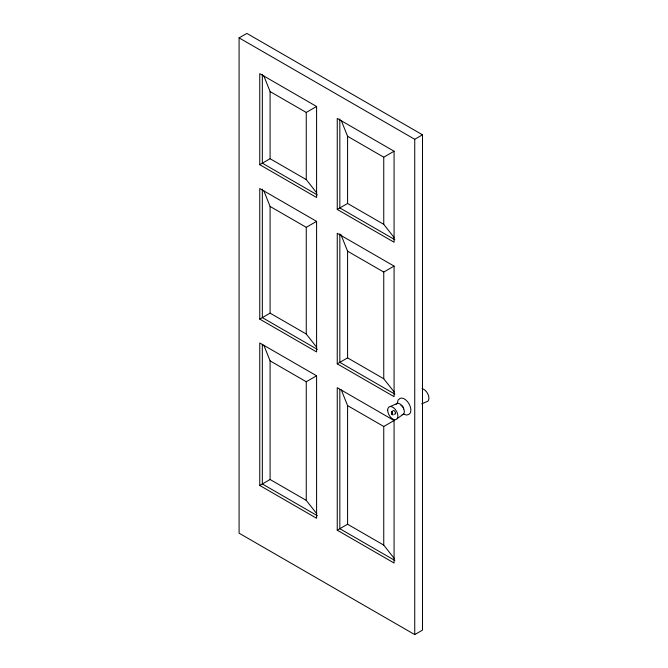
<?xml version="1.0" encoding="UTF-8"?>
<svg xmlns="http://www.w3.org/2000/svg" width="668" height="668" viewBox="0 0 668 668"><rect width="100%" height="100%" fill="white"/><g stroke="black" fill="none" stroke-linecap="round" stroke-linejoin="round"><path stroke-width="1" d="M391.54 411.571L391.54 413.241L392.425 414.477L392.425 411.363L391.782 412.114L391.782 414.477L393.151 414.895M397.31 403.063L398.178 399.831M397.226 418.644L403.748 413.826M239.094 37.876L246.843 33.4L422.493 134.811L422.493 630.124L414.744 634.6L239.094 533.189L239.094 37.876L414.744 139.286L422.493 134.811M316.707 192.877L306.253 179.6L306.253 112.441L316.59 106.479L259.76 73.664L259.76 164.687L316.59 197.494L316.59 106.479M259.76 164.687L270.089 158.717L270.089 91.566L263.818 75.868M394.204 237.616L383.749 224.339L383.749 157.18L394.078 151.218L337.248 118.411L337.248 209.426L394.078 242.234L394.078 151.218M316.707 347.302L306.253 334.025L306.253 227.32L316.59 221.359L259.76 188.543L259.76 319.112L316.59 351.919L316.59 221.359M337.248 209.426L347.585 203.464L347.585 136.305L341.315 120.607M259.76 319.112L270.089 313.142L270.089 206.445L263.818 190.747M394.204 392.041L383.749 378.764L383.749 272.06L394.078 266.098L337.248 233.291L337.248 363.851L394.078 396.658L394.078 266.098M316.707 513.659L306.253 500.374L306.253 381.745L316.59 375.783L259.76 342.968L259.76 485.461L316.59 518.276L316.59 375.783M337.248 363.851L347.585 357.881L347.585 251.185L340.939 234.568M259.76 485.461L270.089 479.499L270.089 360.87L263.818 345.172M394.204 558.398L383.749 545.113L383.749 426.485L394.078 420.523L337.248 387.707L337.248 530.2L394.078 563.015L394.078 420.523M337.248 530.2L347.585 524.238L347.585 405.61L341.315 389.912M390.229 406.528L397.669 403.288M421.7 403.856L426.351 401.835A7.239 4.183 60 0 0 428.43 395.406A7.239 4.183 60 0 0 422.026 388.667M403.764 414.243L406.996 415.112M270.089 91.566L306.253 112.441M347.585 136.305L383.749 157.18M270.089 158.717L306.253 179.6M347.585 203.464L383.749 224.339M317.367 194.964L262.34 163.192L262.34 74.248M394.863 239.703L339.837 207.932L339.837 118.987M270.089 206.445L306.253 227.32M347.585 251.185L383.749 272.06M270.089 313.142L306.253 334.025M347.585 357.881L383.749 378.764M317.367 349.389L262.34 317.617L262.34 189.127M394.863 394.128L339.837 362.357L339.837 233.867M270.089 360.87L306.253 381.745M347.585 405.61L383.749 426.485M270.089 479.499L306.253 500.374M347.585 524.238L383.749 545.113M317.367 515.738L262.34 483.974L262.34 344.596M394.863 560.477L339.837 528.714L339.837 389.344M414.744 139.286L414.744 634.6M398.821 399.464A9.135 5.269 60 0 1 408.983 403.781A9.135 5.269 60 0 1 407.639 414.736M392.834 410.828A2.037 1.177 60 0 1 395.331 412.273A2.037 1.177 60 0 1 394.078 414.051M396.041 404.232A6.296 3.632 60 0 1 403.038 407.213A6.296 3.632 60 0 1 402.119 414.761M400.942 405.618A2.513 1.453 60 0 1 403.606 408.933M387.665 410.169A7.239 4.183 60 0 0 395.347 419.729A7.239 4.183 60 0 0 395.347 409.484A7.239 4.183 60 0 0 387.665 410.169"/></g></svg>
